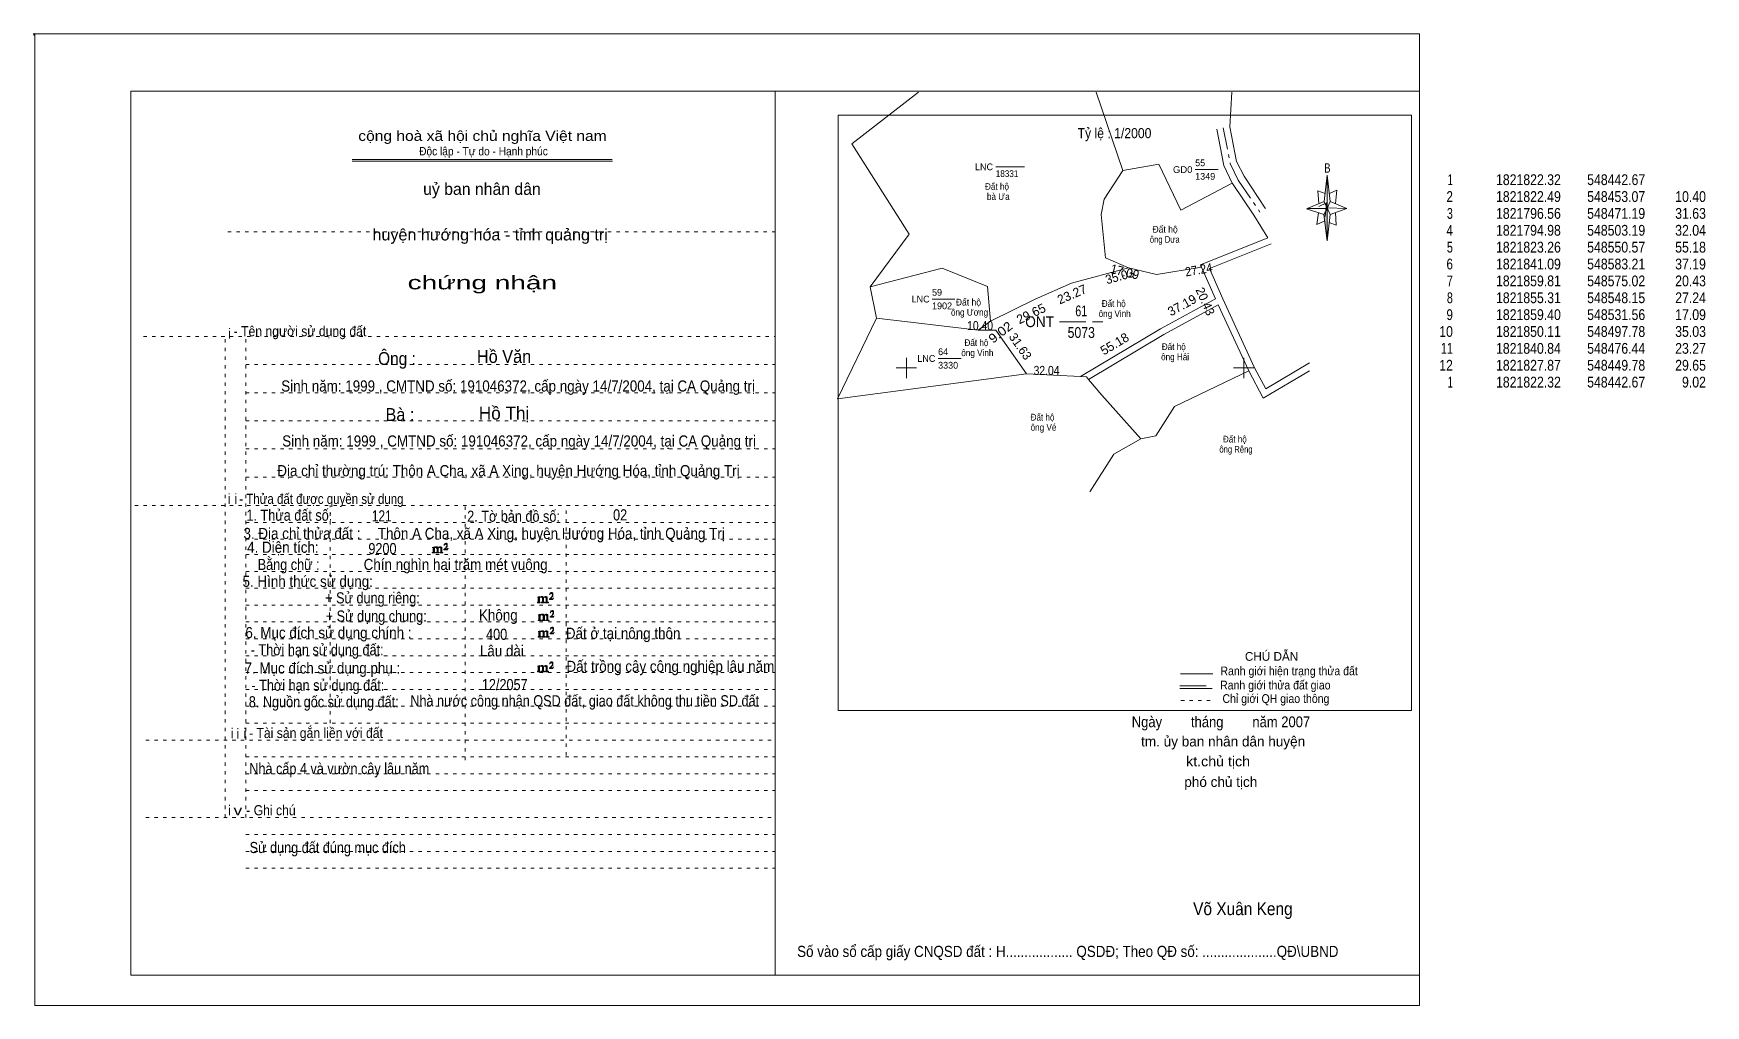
# Model space of a CAD drawing. Header units: centimetres. Extents: x -1.6 to 48, y -3.3 to 25.5.
import ezdxf
from ezdxf.enums import TextEntityAlignment as Align

# ---------------------------------------------------------------- set-up
doc = ezdxf.new("R2010")
doc.units = ezdxf.units.CM
doc.header["$LTSCALE"] = 0.13
for name, pattern in [('DOT_DASHED', [7.7, 5, -1.2, 0.3, -1.2]), ('DOTTED', [1.5, 0.3, -1.2]), ('LONG_DASHED', [7.5, 6, -1.5])]:
    doc.linetypes.add(name, pattern=pattern)
for name, color, linetype, lineweight in [('1', 7, 'DOTTED', 13), ('22', 7, 'Continuous', 13), ('33', 7, 'LONG_DASHED', 13), ('4', 7, 'Continuous', 13), ('5', 7, 'Continuous', 13), ('50', 7, 'Continuous', 13), ('52', 7, 'Continuous', 13), ('53', 7, 'Continuous', 13)]:
    doc.layers.add(name, color=color, linetype=linetype, lineweight=lineweight)
for name, color, linetype in [('10', 7, 'Continuous'), ('23', 7, 'Continuous'), ('30', 7, 'Continuous')]:
    doc.layers.add(name, color=color, linetype=linetype)

msp = doc.modelspace()

# ---------------------------------------------------------------- hatches: boundary and pattern name
at = {"layer": '5'}
msp.add_hatch(color=256, dxfattribs=at).paths.add_polyline_path([(36.77, 20.31), (36.77, 19.35), (36.67, 20.13)])
at = {"layer": '50'}
for points in [[(10.27, 10.13), (10.27, 10.12), (10.27, 10.11), (10.25, 10.11), (10.24, 10.11), (10.24, 10.1), (10.33, 10.1), (10.33, 10.11), (10.32, 10.11), (10.31, 10.11), (10.31, 10.12), (10.31, 10.13), (10.31, 10.24), (10.31, 10.25), (10.32, 10.26), (10.34, 10.26), (10.35, 10.26), (10.36, 10.26), (10.37, 10.25), (10.39, 10.22), (10.39, 10.13), (10.37, 10.12), (10.37, 10.11), (10.36, 10.11), (10.35, 10.11), (10.35, 10.1), (10.44, 10.1), (10.44, 10.11), (10.43, 10.11), (10.42, 10.11), (10.42, 10.12), (10.42, 10.13), (10.42, 10.24), (10.44, 10.26), (10.45, 10.26), (10.46, 10.26), (10.49, 10.26), (10.49, 10.25), (10.5, 10.24), (10.5, 10.22), (10.5, 10.13), (10.5, 10.12), (10.49, 10.11), (10.49, 10.11), (10.47, 10.11), (10.47, 10.1), (10.56, 10.1), (10.56, 10.11), (10.55, 10.11), (10.54, 10.11), (10.53, 10.12), (10.53, 10.13), (10.53, 10.2), (10.53, 10.25), (10.53, 10.26), (10.52, 10.27), (10.5, 10.28), (10.47, 10.28), (10.46, 10.28), (10.44, 10.27), (10.41, 10.25), (10.41, 10.26), (10.4, 10.28), (10.39, 10.28), (10.37, 10.28), (10.35, 10.28), (10.34, 10.28), (10.32, 10.26), (10.31, 10.26), (10.31, 10.25), (10.31, 10.25), (10.31, 10.26), (10.31, 10.28), (10.24, 10.26), (10.24, 10.26), (10.25, 10.26), (10.27, 10.25), (10.27, 10.24), (10.27, 10.23)], [(10.69, 10.19), (10.72, 10.24), (10.72, 10.24), (10.71, 10.22), (10.69, 10.22), (10.68, 10.22), (10.63, 10.22), (10.66, 10.26), (10.67, 10.27), (10.69, 10.28), (10.69, 10.3), (10.69, 10.32), (10.69, 10.34), (10.69, 10.35), (10.69, 10.37), (10.68, 10.38), (10.67, 10.38), (10.66, 10.39), (10.65, 10.39), (10.63, 10.38), (10.63, 10.38), (10.62, 10.37), (10.61, 10.35), (10.59, 10.33), (10.61, 10.33), (10.61, 10.35), (10.62, 10.35), (10.63, 10.36), (10.65, 10.36), (10.66, 10.36), (10.67, 10.35), (10.68, 10.35), (10.68, 10.32), (10.68, 10.3), (10.66, 10.28), (10.66, 10.26), (10.65, 10.25), (10.59, 10.2), (10.59, 10.19)], [(13.39, 8.66), (13.39, 8.65), (13.39, 8.64), (13.38, 8.64), (13.37, 8.64), (13.37, 8.62), (13.45, 8.62), (13.45, 8.64), (13.44, 8.64), (13.43, 8.64), (13.43, 8.65), (13.43, 8.66), (13.43, 8.77), (13.43, 8.78), (13.44, 8.79), (13.47, 8.79), (13.48, 8.79), (13.49, 8.79), (13.5, 8.78), (13.51, 8.74), (13.51, 8.66), (13.5, 8.65), (13.5, 8.64), (13.49, 8.64), (13.48, 8.64), (13.48, 8.62), (13.57, 8.62), (13.57, 8.64), (13.55, 8.64), (13.54, 8.64), (13.54, 8.65), (13.54, 8.66), (13.54, 8.77), (13.57, 8.79), (13.58, 8.79), (13.59, 8.79), (13.61, 8.79), (13.61, 8.78), (13.62, 8.77), (13.62, 8.74), (13.62, 8.66), (13.62, 8.65), (13.61, 8.64), (13.61, 8.64), (13.6, 8.64), (13.6, 8.62), (13.69, 8.62), (13.69, 8.64), (13.67, 8.64), (13.66, 8.64), (13.65, 8.65), (13.65, 8.66), (13.65, 8.73), (13.65, 8.78), (13.65, 8.79), (13.64, 8.8), (13.62, 8.81), (13.6, 8.81), (13.59, 8.81), (13.57, 8.8), (13.53, 8.78), (13.53, 8.79), (13.52, 8.81), (13.51, 8.81), (13.5, 8.81), (13.48, 8.81), (13.47, 8.81), (13.44, 8.79), (13.43, 8.79), (13.43, 8.78), (13.43, 8.78), (13.43, 8.79), (13.43, 8.81), (13.37, 8.79), (13.37, 8.79), (13.38, 8.79), (13.39, 8.78), (13.39, 8.77), (13.39, 8.76)], [(13.82, 8.72), (13.84, 8.77), (13.84, 8.77), (13.83, 8.74), (13.82, 8.74), (13.81, 8.74), (13.75, 8.74), (13.79, 8.79), (13.8, 8.8), (13.82, 8.81), (13.82, 8.83), (13.82, 8.84), (13.82, 8.87), (13.82, 8.88), (13.82, 8.9), (13.81, 8.91), (13.8, 8.91), (13.79, 8.92), (13.77, 8.92), (13.75, 8.91), (13.75, 8.91), (13.74, 8.9), (13.73, 8.88), (13.72, 8.86), (13.73, 8.86), (13.73, 8.88), (13.74, 8.88), (13.75, 8.89), (13.77, 8.89), (13.79, 8.89), (13.8, 8.88), (13.81, 8.88), (13.81, 8.84), (13.81, 8.83), (13.79, 8.81), (13.79, 8.79), (13.77, 8.78), (13.72, 8.73), (13.72, 8.72)], [(13.41, 8.12), (13.41, 8.11), (13.41, 8.1), (13.4, 8.1), (13.39, 8.1), (13.39, 8.09), (13.48, 8.09), (13.48, 8.1), (13.47, 8.1), (13.45, 8.1), (13.45, 8.11), (13.45, 8.12), (13.45, 8.23), (13.45, 8.24), (13.47, 8.26), (13.49, 8.26), (13.5, 8.26), (13.51, 8.26), (13.52, 8.24), (13.53, 8.21), (13.53, 8.12), (13.52, 8.11), (13.52, 8.1), (13.51, 8.1), (13.5, 8.1), (13.5, 8.09), (13.59, 8.09), (13.59, 8.1), (13.58, 8.1), (13.57, 8.1), (13.57, 8.11), (13.57, 8.12), (13.57, 8.23), (13.59, 8.26), (13.6, 8.26), (13.61, 8.26), (13.63, 8.26), (13.63, 8.24), (13.64, 8.23), (13.64, 8.21), (13.64, 8.12), (13.64, 8.11), (13.63, 8.1), (13.63, 8.1), (13.62, 8.1), (13.62, 8.09), (13.71, 8.09), (13.71, 8.1), (13.7, 8.1), (13.69, 8.1), (13.67, 8.11), (13.67, 8.12), (13.67, 8.2), (13.67, 8.24), (13.67, 8.26), (13.66, 8.27), (13.64, 8.28), (13.62, 8.28), (13.61, 8.28), (13.59, 8.27), (13.55, 8.24), (13.55, 8.26), (13.54, 8.28), (13.53, 8.28), (13.52, 8.28), (13.5, 8.28), (13.49, 8.28), (13.47, 8.26), (13.45, 8.26), (13.45, 8.24), (13.45, 8.24), (13.45, 8.26), (13.45, 8.28), (13.39, 8.26), (13.39, 8.26), (13.4, 8.26), (13.41, 8.24), (13.41, 8.23), (13.41, 8.22)], [(13.84, 8.19), (13.86, 8.23), (13.86, 8.23), (13.85, 8.21), (13.84, 8.21), (13.83, 8.21), (13.77, 8.21), (13.81, 8.26), (13.82, 8.27), (13.84, 8.28), (13.84, 8.3), (13.84, 8.31), (13.84, 8.33), (13.84, 8.34), (13.84, 8.37), (13.83, 8.38), (13.82, 8.38), (13.81, 8.39), (13.8, 8.39), (13.77, 8.38), (13.77, 8.38), (13.76, 8.37), (13.75, 8.34), (13.74, 8.32), (13.75, 8.32), (13.75, 8.34), (13.76, 8.34), (13.77, 8.36), (13.8, 8.36), (13.81, 8.36), (13.82, 8.34), (13.83, 8.34), (13.83, 8.31), (13.83, 8.3), (13.81, 8.28), (13.81, 8.26), (13.8, 8.24), (13.74, 8.2), (13.74, 8.19)], [(13.41, 7.64), (13.41, 7.63), (13.41, 7.62), (13.4, 7.62), (13.39, 7.62), (13.39, 7.6), (13.47, 7.6), (13.47, 7.62), (13.46, 7.62), (13.45, 7.62), (13.45, 7.63), (13.45, 7.64), (13.45, 7.75), (13.45, 7.76), (13.46, 7.77), (13.49, 7.77), (13.5, 7.77), (13.51, 7.77), (13.52, 7.76), (13.53, 7.72), (13.53, 7.64), (13.52, 7.63), (13.52, 7.62), (13.51, 7.62), (13.5, 7.62), (13.5, 7.6), (13.59, 7.6), (13.59, 7.62), (13.57, 7.62), (13.56, 7.62), (13.56, 7.63), (13.56, 7.64), (13.56, 7.75), (13.59, 7.77), (13.6, 7.77), (13.61, 7.77), (13.63, 7.77), (13.63, 7.76), (13.64, 7.75), (13.64, 7.72), (13.64, 7.64), (13.64, 7.63), (13.63, 7.62), (13.63, 7.62), (13.62, 7.62), (13.62, 7.6), (13.71, 7.6), (13.71, 7.62), (13.69, 7.62), (13.68, 7.62), (13.67, 7.63), (13.67, 7.64), (13.67, 7.71), (13.67, 7.76), (13.67, 7.77), (13.66, 7.78), (13.64, 7.79), (13.62, 7.79), (13.61, 7.79), (13.59, 7.78), (13.55, 7.76), (13.55, 7.77), (13.54, 7.79), (13.53, 7.79), (13.52, 7.79), (13.5, 7.79), (13.49, 7.79), (13.46, 7.77), (13.45, 7.77), (13.45, 7.76), (13.45, 7.76), (13.45, 7.77), (13.45, 7.79), (13.39, 7.77), (13.39, 7.77), (13.4, 7.77), (13.41, 7.76), (13.41, 7.75), (13.41, 7.74)], [(13.84, 7.7), (13.86, 7.75), (13.86, 7.75), (13.85, 7.72), (13.84, 7.72), (13.83, 7.72), (13.77, 7.72), (13.81, 7.77), (13.82, 7.78), (13.84, 7.79), (13.84, 7.81), (13.84, 7.82), (13.84, 7.85), (13.84, 7.86), (13.84, 7.88), (13.83, 7.89), (13.82, 7.89), (13.81, 7.9), (13.79, 7.9), (13.77, 7.89), (13.77, 7.89), (13.76, 7.88), (13.75, 7.86), (13.74, 7.84), (13.75, 7.84), (13.75, 7.86), (13.76, 7.86), (13.77, 7.87), (13.79, 7.87), (13.81, 7.87), (13.82, 7.86), (13.83, 7.86), (13.83, 7.82), (13.83, 7.81), (13.81, 7.79), (13.81, 7.77), (13.79, 7.76), (13.74, 7.71), (13.74, 7.7)], [(13.39, 6.61), (13.39, 6.6), (13.39, 6.59), (13.38, 6.59), (13.37, 6.59), (13.37, 6.57), (13.45, 6.57), (13.45, 6.59), (13.44, 6.59), (13.43, 6.59), (13.43, 6.6), (13.43, 6.61), (13.43, 6.72), (13.43, 6.73), (13.44, 6.74), (13.47, 6.74), (13.48, 6.74), (13.49, 6.74), (13.5, 6.73), (13.51, 6.69), (13.51, 6.61), (13.5, 6.6), (13.5, 6.59), (13.49, 6.59), (13.48, 6.59), (13.48, 6.57), (13.57, 6.57), (13.57, 6.59), (13.55, 6.59), (13.54, 6.59), (13.54, 6.6), (13.54, 6.61), (13.54, 6.72), (13.57, 6.74), (13.58, 6.74), (13.59, 6.74), (13.61, 6.74), (13.61, 6.73), (13.62, 6.72), (13.62, 6.69), (13.62, 6.61), (13.62, 6.6), (13.61, 6.59), (13.61, 6.59), (13.6, 6.59), (13.6, 6.57), (13.69, 6.57), (13.69, 6.59), (13.67, 6.59), (13.66, 6.59), (13.65, 6.6), (13.65, 6.61), (13.65, 6.68), (13.65, 6.73), (13.65, 6.74), (13.64, 6.75), (13.62, 6.76), (13.6, 6.76), (13.59, 6.76), (13.57, 6.75), (13.53, 6.73), (13.53, 6.74), (13.52, 6.76), (13.51, 6.76), (13.5, 6.76), (13.48, 6.76), (13.47, 6.76), (13.44, 6.74), (13.43, 6.74), (13.43, 6.73), (13.43, 6.73), (13.43, 6.74), (13.43, 6.76), (13.37, 6.74), (13.37, 6.74), (13.38, 6.74), (13.39, 6.73), (13.39, 6.72), (13.39, 6.71)], [(13.82, 6.67), (13.84, 6.72), (13.84, 6.72), (13.83, 6.69), (13.82, 6.69), (13.81, 6.69), (13.75, 6.69), (13.79, 6.74), (13.8, 6.75), (13.82, 6.76), (13.82, 6.78), (13.82, 6.79), (13.82, 6.82), (13.82, 6.83), (13.82, 6.85), (13.81, 6.86), (13.8, 6.86), (13.79, 6.87), (13.77, 6.87), (13.75, 6.86), (13.75, 6.86), (13.74, 6.85), (13.73, 6.83), (13.72, 6.81), (13.73, 6.81), (13.73, 6.83), (13.74, 6.83), (13.75, 6.84), (13.77, 6.84), (13.79, 6.84), (13.8, 6.83), (13.81, 6.83), (13.81, 6.79), (13.81, 6.78), (13.79, 6.76), (13.79, 6.74), (13.77, 6.73), (13.72, 6.68), (13.72, 6.67)]]:
    msp.add_hatch(color=256, dxfattribs=at).paths.add_polyline_path(points)

# ---------------------------------------------------------------- linework, layer by layer
at = {"layer": '1', "linetype": 'Continuous'}
for p, q in [((1.31, -2.42), (1.31, 23.78)), ((1.31, 23.78), (39.51, 23.78)), ((20.41, -2.42), (20.41, 23.78)), ((39.51, -2.42), (39.51, 23.78)), ((7.87, 21.76), (15.58, 21.76)), ((7.87, 21.71), (15.59, 21.71)), ((36.67, 20.13), (36.16, 20.3)), ((1.31, -2.42), (39.51, -2.42))]:
    msp.add_line(p, q, dxfattribs=at)
at = {"layer": '1'}
for p, q in [((4.19, 19.61), (20.41, 19.61)), ((1.69, 16.51), (20.41, 16.51)), ((4.11, 2.25), (4.11, 16.51)), ((4.72, 2.25), (4.72, 16.51)), ((4.72, 15.68), (20.41, 15.68)), ((4.72, 14.84), (20.41, 14.84)), ((4.72, 14.01), (20.41, 14.01)), ((4.72, 13.18), (20.41, 13.18)), ((4.72, 12.34), (20.41, 12.34)), ((1.43, 11.5), (20.41, 11.5)), ((7.22, 5.05), (7.22, 11.5)), ((11.22, 3.95), (11.22, 11.5)), ((14.22, 4.09), (14.22, 11.5)), ((4.72, 11), (20.41, 11)), ((4.72, 10.5), (20.41, 10.5)), ((4.72, 10.05), (20.41, 10.05)), ((4.72, 9.55), (20.41, 9.55)), ((4.72, 9.05), (20.41, 9.05)), ((4.72, 8.55), (20.41, 8.55)), ((4.72, 8.05), (20.41, 8.05)), ((4.72, 7.55), (20.41, 7.55)), ((4.72, 7.05), (20.41, 7.05)), ((4.72, 6.55), (20.41, 6.55)), ((4.72, 6.05), (20.41, 6.05)), ((4.72, 5.55), (20.41, 5.55)), ((4.72, 5.05), (20.41, 5.05)), ((1.76, 4.55), (20.41, 4.55)), ((4.72, 4.05), (20.41, 4.05)), ((4.72, 3.55), (20.41, 3.55)), ((4.72, 3.05), (20.41, 3.05)), ((1.76, 2.25), (20.41, 2.25)), ((4.72, 1.75), (20.41, 1.75)), ((4.72, 1.25), (20.41, 1.25)), ((4.72, 0.75), (20.41, 0.75))]:
    msp.add_line(p, q, dxfattribs=at)
at = {"layer": '1', "linetype": 'Continuous'}
msp.add_lwpolyline([(-1.53, -3.32), (39.51, -3.32), (39.51, 25.48), (-1.53, 25.48)], close=True, dxfattribs=at)
msp.add_lwpolyline([(36.68, 19.93), (36.47, 19.83), (36.52, 20.18)], dxfattribs=at)
at = {"layer": '22'}
for p, q in [((29.93, 23.75), (30.72, 21.43)), ((31.78, 21.62), (30.72, 21.43)), ((23.23, 17.98), (23.41, 17.06)), ((23.41, 17.06), (22.26, 14.66)), ((23.41, 17.06), (26.43, 16.7)), ((26.79, 16.97), (26.43, 16.7))]:
    msp.add_line(p, q, dxfattribs=at)
for points in [[(23.23, 17.98), (24.38, 19.55), (22.68, 22.22), (24.66, 23.75)], [(34.95, 20.31), (34.94, 20.32), (34.31, 21.26), (34.09, 21.7), (33.89, 22.73), (33.95, 23.75)], [(33.5, 22.66), (33.71, 21.58), (33.96, 21.06)], [(30.72, 21.43), (30.16, 20.58), (30.07, 20.13), (30.2, 18.84), (30.88, 18.55)], [(33.96, 21.06), (32.44, 20.26), (31.78, 21.62)], [(35.01, 19.44), (34.6, 20.11), (33.97, 21.05), (33.96, 21.06)], [(33.05, 18.57), (33.02, 18.64), (35.01, 19.44)], [(35.11, 19.26), (33.29, 18.53), (33.68, 17.63), (33.68, 17.63), (34.62, 15.58), (34.96, 14.96), (36.25, 15.73)], [(23.23, 17.98), (25.36, 18.54), (26.7, 17.99), (26.79, 16.97)], [(30.88, 18.55), (29.19, 18.09), (28.12, 17.62), (26.79, 16.97)], [(33.05, 18.57), (33.46, 17.63), (31.83, 16.74), (29.46, 15.33)], [(33.05, 18.57), (31.71, 18.35), (30.88, 18.55)], [(34.45, 15.49), (33.54, 17.45), (31.93, 16.57), (29.7, 15.24)], [(27.86, 15.41), (26.95, 16.7), (26.43, 16.7)], [(29.46, 15.33), (27.86, 15.41), (22.26, 14.66)], [(31.25, 13.48), (31.69, 13.57), (32.25, 14.44), (34.45, 15.49)], [(34.45, 15.49), (34.88, 14.68), (36.25, 15.49)], [(29.46, 15.33), (29.64, 15.32), (29.7, 15.24)], [(31.25, 13.48), (30.09, 14.77), (29.7, 15.24)], [(29.74, 11.91), (30.45, 13.02), (31.25, 13.48)]]:
    msp.add_lwpolyline(points, dxfattribs=at)
at = {"layer": '22', "linetype": 'DOT_DASHED'}
msp.add_lwpolyline([(33.69, 22.7), (33.9, 21.64), (34.14, 21.15), (34.78, 20.2)], dxfattribs=at)
at = {"layer": '33'}
msp.add_line((28.84, 16.95), (30.12, 16.95), dxfattribs=at)
at = {"layer": '4'}
for p, q in [((32.43, 6.51), (33.38, 6.51)), ((32.41, 6.08), (33.36, 6.08))]:
    msp.add_line(p, q, dxfattribs=at)
at = {"layer": '4', "linetype": 'LONG_DASHED'}
msp.add_line((32.41, 6.16), (33.36, 6.16), dxfattribs=at)
at = {"layer": '4', "linetype": 'DOTTED'}
msp.add_line((32.44, 5.72), (33.43, 5.72), dxfattribs=at)
at = {"layer": '4'}
msp.add_lwpolyline([(22.28, 23.07), (39.27, 23.07), (39.27, 5.43), (22.28, 5.43)], close=True, dxfattribs=at)
msp.add_circle((-1.55, 25.47), 0.025, dxfattribs=at)
at = {"layer": '5'}
for p, q in [((36.68, 20.51), (36.77, 21.29)), ((36.86, 20.51), (37.36, 20.31)), ((36.86, 20.13), (36.77, 19.35)), ((37.04, 19.81), (36.83, 19.89)), ((37.02, 20.19), (37.04, 19.81))]:
    msp.add_line(p, q, dxfattribs=at)
for points in [[(36.71, 20.75), (36.5, 20.83), (36.53, 20.45)], [(36.84, 20.75), (37.06, 20.85), (37.02, 20.45)], [(36.77, 20.31), (36.68, 20.51), (36.18, 20.31)], [(36.53, 20.37), (36.75, 20.47), (36.71, 20.07)], [(36.77, 20.31), (36.86, 20.13), (37.36, 20.31)]]:
    msp.add_lwpolyline(points, dxfattribs=at)
for points in [[(36.77, 21.29), (36.86, 20.51), (36.77, 20.31)], [(36.77, 20.31), (36.18, 20.31), (36.68, 20.51), (36.86, 20.13), (37.36, 20.31), (36.77, 20.33)], [(36.77, 20.31), (36.77, 19.35), (36.67, 20.13)]]:
    msp.add_lwpolyline(points, close=True, dxfattribs=at)
at = {"layer": '50'}
for points in [[(10.27, 10.13), (10.27, 10.12), (10.27, 10.11), (10.25, 10.11), (10.24, 10.11), (10.24, 10.1), (10.33, 10.1), (10.33, 10.11), (10.32, 10.11), (10.31, 10.11), (10.31, 10.12), (10.31, 10.13), (10.31, 10.24), (10.31, 10.25), (10.32, 10.26), (10.34, 10.26), (10.35, 10.26), (10.36, 10.26), (10.37, 10.25), (10.39, 10.22), (10.39, 10.13), (10.37, 10.12), (10.37, 10.11), (10.36, 10.11), (10.35, 10.11), (10.35, 10.1), (10.44, 10.1), (10.44, 10.11), (10.43, 10.11), (10.42, 10.11), (10.42, 10.12), (10.42, 10.13), (10.42, 10.24), (10.44, 10.26), (10.45, 10.26), (10.46, 10.26), (10.49, 10.26), (10.49, 10.25), (10.5, 10.24), (10.5, 10.22), (10.5, 10.13), (10.5, 10.12), (10.49, 10.11), (10.49, 10.11), (10.47, 10.11), (10.47, 10.1), (10.56, 10.1), (10.56, 10.11), (10.55, 10.11), (10.54, 10.11), (10.53, 10.12), (10.53, 10.13), (10.53, 10.2), (10.53, 10.25), (10.53, 10.26), (10.52, 10.27), (10.5, 10.28), (10.47, 10.28), (10.46, 10.28), (10.44, 10.27), (10.41, 10.25), (10.41, 10.26), (10.4, 10.28), (10.39, 10.28), (10.37, 10.28), (10.35, 10.28), (10.34, 10.28), (10.32, 10.26), (10.31, 10.26), (10.31, 10.25), (10.31, 10.25), (10.31, 10.26), (10.31, 10.28), (10.24, 10.26), (10.24, 10.26), (10.25, 10.26), (10.27, 10.25), (10.27, 10.24), (10.27, 10.23)], [(10.69, 10.19), (10.72, 10.24), (10.72, 10.24), (10.71, 10.22), (10.69, 10.22), (10.68, 10.22), (10.63, 10.22), (10.66, 10.26), (10.67, 10.27), (10.69, 10.28), (10.69, 10.3), (10.69, 10.32), (10.69, 10.34), (10.69, 10.35), (10.69, 10.37), (10.68, 10.38), (10.67, 10.38), (10.66, 10.39), (10.65, 10.39), (10.63, 10.38), (10.63, 10.38), (10.62, 10.37), (10.61, 10.35), (10.59, 10.33), (10.61, 10.33), (10.61, 10.35), (10.62, 10.35), (10.63, 10.36), (10.65, 10.36), (10.66, 10.36), (10.67, 10.35), (10.68, 10.35), (10.68, 10.32), (10.68, 10.3), (10.66, 10.28), (10.66, 10.26), (10.65, 10.25), (10.59, 10.2), (10.59, 10.19)], [(13.39, 8.66), (13.39, 8.65), (13.39, 8.64), (13.38, 8.64), (13.37, 8.64), (13.37, 8.62), (13.45, 8.62), (13.45, 8.64), (13.44, 8.64), (13.43, 8.64), (13.43, 8.65), (13.43, 8.66), (13.43, 8.77), (13.43, 8.78), (13.44, 8.79), (13.47, 8.79), (13.48, 8.79), (13.49, 8.79), (13.5, 8.78), (13.51, 8.74), (13.51, 8.66), (13.5, 8.65), (13.5, 8.64), (13.49, 8.64), (13.48, 8.64), (13.48, 8.62), (13.57, 8.62), (13.57, 8.64), (13.55, 8.64), (13.54, 8.64), (13.54, 8.65), (13.54, 8.66), (13.54, 8.77), (13.57, 8.79), (13.58, 8.79), (13.59, 8.79), (13.61, 8.79), (13.61, 8.78), (13.62, 8.77), (13.62, 8.74), (13.62, 8.66), (13.62, 8.65), (13.61, 8.64), (13.61, 8.64), (13.6, 8.64), (13.6, 8.62), (13.69, 8.62), (13.69, 8.64), (13.67, 8.64), (13.66, 8.64), (13.65, 8.65), (13.65, 8.66), (13.65, 8.73), (13.65, 8.78), (13.65, 8.79), (13.64, 8.8), (13.62, 8.81), (13.6, 8.81), (13.59, 8.81), (13.57, 8.8), (13.53, 8.78), (13.53, 8.79), (13.52, 8.81), (13.51, 8.81), (13.5, 8.81), (13.48, 8.81), (13.47, 8.81), (13.44, 8.79), (13.43, 8.79), (13.43, 8.78), (13.43, 8.78), (13.43, 8.79), (13.43, 8.81), (13.37, 8.79), (13.37, 8.79), (13.38, 8.79), (13.39, 8.78), (13.39, 8.77), (13.39, 8.76)], [(13.82, 8.72), (13.84, 8.77), (13.84, 8.77), (13.83, 8.74), (13.82, 8.74), (13.81, 8.74), (13.75, 8.74), (13.79, 8.79), (13.8, 8.8), (13.82, 8.81), (13.82, 8.83), (13.82, 8.84), (13.82, 8.87), (13.82, 8.88), (13.82, 8.9), (13.81, 8.91), (13.8, 8.91), (13.79, 8.92), (13.77, 8.92), (13.75, 8.91), (13.75, 8.91), (13.74, 8.9), (13.73, 8.88), (13.72, 8.86), (13.73, 8.86), (13.73, 8.88), (13.74, 8.88), (13.75, 8.89), (13.77, 8.89), (13.79, 8.89), (13.8, 8.88), (13.81, 8.88), (13.81, 8.84), (13.81, 8.83), (13.79, 8.81), (13.79, 8.79), (13.77, 8.78), (13.72, 8.73), (13.72, 8.72)], [(13.41, 8.12), (13.41, 8.11), (13.41, 8.1), (13.4, 8.1), (13.39, 8.1), (13.39, 8.09), (13.48, 8.09), (13.48, 8.1), (13.47, 8.1), (13.45, 8.1), (13.45, 8.11), (13.45, 8.12), (13.45, 8.23), (13.45, 8.24), (13.47, 8.26), (13.49, 8.26), (13.5, 8.26), (13.51, 8.26), (13.52, 8.24), (13.53, 8.21), (13.53, 8.12), (13.52, 8.11), (13.52, 8.1), (13.51, 8.1), (13.5, 8.1), (13.5, 8.09), (13.59, 8.09), (13.59, 8.1), (13.58, 8.1), (13.57, 8.1), (13.57, 8.11), (13.57, 8.12), (13.57, 8.23), (13.59, 8.26), (13.6, 8.26), (13.61, 8.26), (13.63, 8.26), (13.63, 8.24), (13.64, 8.23), (13.64, 8.21), (13.64, 8.12), (13.64, 8.11), (13.63, 8.1), (13.63, 8.1), (13.62, 8.1), (13.62, 8.09), (13.71, 8.09), (13.71, 8.1), (13.7, 8.1), (13.69, 8.1), (13.67, 8.11), (13.67, 8.12), (13.67, 8.2), (13.67, 8.24), (13.67, 8.26), (13.66, 8.27), (13.64, 8.28), (13.62, 8.28), (13.61, 8.28), (13.59, 8.27), (13.55, 8.24), (13.55, 8.26), (13.54, 8.28), (13.53, 8.28), (13.52, 8.28), (13.5, 8.28), (13.49, 8.28), (13.47, 8.26), (13.45, 8.26), (13.45, 8.24), (13.45, 8.24), (13.45, 8.26), (13.45, 8.28), (13.39, 8.26), (13.39, 8.26), (13.4, 8.26), (13.41, 8.24), (13.41, 8.23), (13.41, 8.22)], [(13.84, 8.19), (13.86, 8.23), (13.86, 8.23), (13.85, 8.21), (13.84, 8.21), (13.83, 8.21), (13.77, 8.21), (13.81, 8.26), (13.82, 8.27), (13.84, 8.28), (13.84, 8.3), (13.84, 8.31), (13.84, 8.33), (13.84, 8.34), (13.84, 8.37), (13.83, 8.38), (13.82, 8.38), (13.81, 8.39), (13.8, 8.39), (13.77, 8.38), (13.77, 8.38), (13.76, 8.37), (13.75, 8.34), (13.74, 8.32), (13.75, 8.32), (13.75, 8.34), (13.76, 8.34), (13.77, 8.36), (13.8, 8.36), (13.81, 8.36), (13.82, 8.34), (13.83, 8.34), (13.83, 8.31), (13.83, 8.3), (13.81, 8.28), (13.81, 8.26), (13.8, 8.24), (13.74, 8.2), (13.74, 8.19)], [(13.41, 7.64), (13.41, 7.63), (13.41, 7.62), (13.4, 7.62), (13.39, 7.62), (13.39, 7.6), (13.47, 7.6), (13.47, 7.62), (13.46, 7.62), (13.45, 7.62), (13.45, 7.63), (13.45, 7.64), (13.45, 7.75), (13.45, 7.76), (13.46, 7.77), (13.49, 7.77), (13.5, 7.77), (13.51, 7.77), (13.52, 7.76), (13.53, 7.72), (13.53, 7.64), (13.52, 7.63), (13.52, 7.62), (13.51, 7.62), (13.5, 7.62), (13.5, 7.6), (13.59, 7.6), (13.59, 7.62), (13.57, 7.62), (13.56, 7.62), (13.56, 7.63), (13.56, 7.64), (13.56, 7.75), (13.59, 7.77), (13.6, 7.77), (13.61, 7.77), (13.63, 7.77), (13.63, 7.76), (13.64, 7.75), (13.64, 7.72), (13.64, 7.64), (13.64, 7.63), (13.63, 7.62), (13.63, 7.62), (13.62, 7.62), (13.62, 7.6), (13.71, 7.6), (13.71, 7.62), (13.69, 7.62), (13.68, 7.62), (13.67, 7.63), (13.67, 7.64), (13.67, 7.71), (13.67, 7.76), (13.67, 7.77), (13.66, 7.78), (13.64, 7.79), (13.62, 7.79), (13.61, 7.79), (13.59, 7.78), (13.55, 7.76), (13.55, 7.77), (13.54, 7.79), (13.53, 7.79), (13.52, 7.79), (13.5, 7.79), (13.49, 7.79), (13.46, 7.77), (13.45, 7.77), (13.45, 7.76), (13.45, 7.76), (13.45, 7.77), (13.45, 7.79), (13.39, 7.77), (13.39, 7.77), (13.4, 7.77), (13.41, 7.76), (13.41, 7.75), (13.41, 7.74)], [(13.84, 7.7), (13.86, 7.75), (13.86, 7.75), (13.85, 7.72), (13.84, 7.72), (13.83, 7.72), (13.77, 7.72), (13.81, 7.77), (13.82, 7.78), (13.84, 7.79), (13.84, 7.81), (13.84, 7.82), (13.84, 7.85), (13.84, 7.86), (13.84, 7.88), (13.83, 7.89), (13.82, 7.89), (13.81, 7.9), (13.79, 7.9), (13.77, 7.89), (13.77, 7.89), (13.76, 7.88), (13.75, 7.86), (13.74, 7.84), (13.75, 7.84), (13.75, 7.86), (13.76, 7.86), (13.77, 7.87), (13.79, 7.87), (13.81, 7.87), (13.82, 7.86), (13.83, 7.86), (13.83, 7.82), (13.83, 7.81), (13.81, 7.79), (13.81, 7.77), (13.79, 7.76), (13.74, 7.71), (13.74, 7.7)], [(13.39, 6.61), (13.39, 6.6), (13.39, 6.59), (13.38, 6.59), (13.37, 6.59), (13.37, 6.57), (13.45, 6.57), (13.45, 6.59), (13.44, 6.59), (13.43, 6.59), (13.43, 6.6), (13.43, 6.61), (13.43, 6.72), (13.43, 6.73), (13.44, 6.74), (13.47, 6.74), (13.48, 6.74), (13.49, 6.74), (13.5, 6.73), (13.51, 6.69), (13.51, 6.61), (13.5, 6.6), (13.5, 6.59), (13.49, 6.59), (13.48, 6.59), (13.48, 6.57), (13.57, 6.57), (13.57, 6.59), (13.55, 6.59), (13.54, 6.59), (13.54, 6.6), (13.54, 6.61), (13.54, 6.72), (13.57, 6.74), (13.58, 6.74), (13.59, 6.74), (13.61, 6.74), (13.61, 6.73), (13.62, 6.72), (13.62, 6.69), (13.62, 6.61), (13.62, 6.6), (13.61, 6.59), (13.61, 6.59), (13.6, 6.59), (13.6, 6.57), (13.69, 6.57), (13.69, 6.59), (13.67, 6.59), (13.66, 6.59), (13.65, 6.6), (13.65, 6.61), (13.65, 6.68), (13.65, 6.73), (13.65, 6.74), (13.64, 6.75), (13.62, 6.76), (13.6, 6.76), (13.59, 6.76), (13.57, 6.75), (13.53, 6.73), (13.53, 6.74), (13.52, 6.76), (13.51, 6.76), (13.5, 6.76), (13.48, 6.76), (13.47, 6.76), (13.44, 6.74), (13.43, 6.74), (13.43, 6.73), (13.43, 6.73), (13.43, 6.74), (13.43, 6.76), (13.37, 6.74), (13.37, 6.74), (13.38, 6.74), (13.39, 6.73), (13.39, 6.72), (13.39, 6.71)], [(13.82, 6.67), (13.84, 6.72), (13.84, 6.72), (13.83, 6.69), (13.82, 6.69), (13.81, 6.69), (13.75, 6.69), (13.79, 6.74), (13.8, 6.75), (13.82, 6.76), (13.82, 6.78), (13.82, 6.79), (13.82, 6.82), (13.82, 6.83), (13.82, 6.85), (13.81, 6.86), (13.8, 6.86), (13.79, 6.87), (13.77, 6.87), (13.75, 6.86), (13.75, 6.86), (13.74, 6.85), (13.73, 6.83), (13.72, 6.81), (13.73, 6.81), (13.73, 6.83), (13.74, 6.83), (13.75, 6.84), (13.77, 6.84), (13.79, 6.84), (13.8, 6.83), (13.81, 6.83), (13.81, 6.79), (13.81, 6.78), (13.79, 6.76), (13.79, 6.74), (13.77, 6.73), (13.72, 6.68), (13.72, 6.67)]]:
    msp.add_lwpolyline(points, close=True, dxfattribs=at)
at = {"layer": '52'}
for p, q in [((26.95, 21.54), (27.8, 21.54)), ((32.86, 21.46), (33.54, 21.46)), ((25.06, 17.62), (25.74, 17.62)), ((25.24, 15.86), (25.92, 15.86))]:
    msp.add_line(p, q, dxfattribs=at)
at = {"layer": '53'}
for p, q in [((24.3, 15.28), (24.3, 15.88)), ((34.3, 15.28), (34.3, 15.88)), ((24, 15.58), (24.6, 15.58)), ((34, 15.58), (34.6, 15.58))]:
    msp.add_line(p, q, dxfattribs=at)

# ---------------------------------------------------------------- texts
at = {"layer": '1'}
for s, height, width, p in [('cộng hoà xã hội chủ nghĩa Việt nam', 0.3, 1.15, (11.735, 22.31)), ('Độc lập - Tự do - Hạnh phúc', 0.25, 0.9, (11.765, 21.88)), ('chứng nhận', 0.4, 1.55, (11.73, 17.91)), ('- Tên người sử dụng đất', 0.3, 0.9, (6.325, 16.52)), ('- Thửa đất được quyền sử dụng', 0.3, 0.85, (6.96, 11.55)), ('- Tài sản gắn liền với đất ', 0.3, 0.9, (6.85, 4.61)), ('v', 0.3, 1.3, (4.485, 2.32)), ('- Ghi chú', 0.3, 0.9, (5.465, 2.32))]:
    msp.add_text(s, height=height, dxfattribs=dict(at, width=width)).set_placement(p, align=Align.CENTER)
for s, height, p in [('uỷ ban nhân dân', 0.35, (11.72, 20.71)), ('i', 0.3, (4.235, 16.45)), ('i', 0.3, (4.225, 11.55)), ('i', 0.3, (4.425, 11.55)), ('i', 0.3, (4.315, 4.6)), ('i', 0.3, (4.485, 4.59)), ('i', 0.3, (4.695, 4.6)), ('i', 0.3, (4.235, 2.32))]:
    msp.add_text(s, height=height, dxfattribs=at).set_placement(p, align=Align.CENTER)
at = {"layer": '10', "width": 0.9}
for s, height, p in [('Tỷ lệ : 1/2000', 0.3, (30.47, 22.39)), ('Võ Xuân Keng', 0.38, (34.275, -0.64))]:
    msp.add_text(s, height=height, dxfattribs=at).set_placement(p, align=Align.CENTER)
at = {"layer": '23'}
for s, width, p in [('Đất hộ ', 0.9, (27.02, 20.86)), ('bà Ưa', 0.9, (27.025, 20.56)), ('ông Dưa', 0.85, (31.96, 19.29)), ('Đất hộ', 0.95, (31.97, 19.59)), ('Đất hộ', 0.95, (26.14, 17.43)), ('Đất hộ ', 0.9, (30.48, 17.39)), (' ông Ương', 0.9, (26.14, 17.13)), ('ông Vinh', 0.9, (30.475, 17.09)), ('Đất hộ ', 0.9, (26.41, 16.23)), ('ông Vinh', 0.9, (26.405, 15.93)), ('ông Hải', 0.9, (32.265, 15.81)), ('Đất hộ ', 0.9, (32.26, 16.11)), ('Đất hộ ', 0.9, (28.37, 14.02)), ('ông Vé', 0.9, (28.365, 13.72)), ('Đất hộ ', 0.9, (34.07, 13.37)), ('ông Rêng', 0.85, (34.07, 13.07))]:
    msp.add_text(s, height=0.2, dxfattribs=dict(at, width=width)).set_placement(p, align=Align.CENTER)
at = {"layer": '30'}
for s, width, p in [('1', 0.65, (40.5, 21)), ('1821822.32', 0.85, (43.7, 21)), ('548442.67', 0.85, (46.2, 21)), ('548442.67', 0.85, (46.2, 21)), ('2', 0.8, (40.5, 20.5)), ('1821822.49', 0.85, (43.7, 20.5)), ('548453.07', 0.85, (46.2, 20.5)), ('10.40', 0.85, (48, 20.5)), ('3', 0.75, (40.5, 20)), ('1821796.56', 0.85, (43.7, 20)), ('548471.19', 0.85, (46.2, 20)), ('31.63', 0.85, (48, 20)), ('4', 0.8, (40.5, 19.5)), ('1821794.98', 0.85, (43.7, 19.5)), ('548503.19', 0.85, (46.2, 19.5)), ('32.04', 0.85, (48, 19.5)), ('5', 0.75, (40.5, 19)), ('1821823.26', 0.85, (43.7, 19)), ('548550.57', 0.85, (46.2, 19)), ('55.18', 0.85, (48, 19)), ('6', 0.8, (40.5, 18.5)), ('1821841.09', 0.85, (43.7, 18.5)), ('548583.21', 0.85, (46.2, 18.5)), ('37.19', 0.85, (48, 18.5)), ('7', 0.75, (40.5, 18)), ('1821859.81', 0.85, (43.7, 18)), ('548575.02', 0.85, (46.2, 18)), ('20.43', 0.85, (48, 18)), ('8', 0.75, (40.5, 17.5)), ('1821855.31', 0.85, (43.7, 17.5)), ('548548.15', 0.85, (46.2, 17.5)), ('27.24', 0.85, (48, 17.5)), ('9', 0.8, (40.5, 17)), ('1821859.40', 0.85, (43.7, 17)), ('548531.56', 0.85, (46.2, 17)), ('17.09', 0.85, (48, 17)), ('10', 0.85, (40.5, 16.5)), ('1821850.11', 0.85, (43.7, 16.5)), ('548497.78', 0.85, (46.2, 16.5)), ('35.03', 0.85, (48, 16.5)), ('11', 0.75, (40.5, 16)), ('1821840.84', 0.85, (43.7, 16)), ('548476.44', 0.85, (46.2, 16)), ('23.27', 0.85, (48, 16)), ('12', 0.85, (40.5, 15.5)), ('1821827.87', 0.85, (43.7, 15.5)), ('548449.78', 0.85, (46.2, 15.5)), ('29.65', 0.85, (48, 15.5)), ('1', 0.65, (40.5, 15)), ('1821822.32', 0.85, (43.7, 15)), ('548442.67', 0.85, (46.2, 15)), ('9.02', 0.85, (48, 15))]:
    msp.add_text(s, height=0.32, dxfattribs=dict(at, width=width)).set_placement(p, align=Align.RIGHT)
for s, rotation, width, p in [('35.03', 15.377, 0.95, (30.659, 18.172)), ('17.09', 346.151, 0.95, (30.743, 18.298)), ('27.24', 9.507, 0.9, (32.988, 18.358)), ('9.02', 37.975, 1.1, (27.172, 16.531))]:
    msp.add_text(s, height=0.27, rotation=rotation, dxfattribs=dict(at, width=width)).set_placement(p, align=Align.CENTER)
for s, height, rotation, p in [('23.27', 0.27, 23.48, (29.261, 17.639)), ('20.43', 0.26, 293.629, (33.04, 17.502)), ('29.65', 0.27, 25.943, (28.056, 17.067)), ('37.19', 0.27, 28.646, (32.535, 17.321)), ('31.63', 0.26, 304.946, (27.572, 16.145)), ('55.18', 0.27, 30.832, (30.541, 16.179))]:
    msp.add_text(s, height=height, rotation=rotation, dxfattribs=at).set_placement(p, align=Align.CENTER)
at = {"layer": '30', "width": 0.85}
for s, p in [('10.40', (26.485, 16.7)), ('32.04', (28.455, 15.37))]:
    msp.add_text(s, height=0.27, dxfattribs=at).set_placement(p, align=Align.CENTER)
at = {"layer": '33'}
for s, width, p in [('61', 0.75, (29.485, 17.11)), ('5073', 0.85, (29.485, 16.47))]:
    msp.add_text(s, height=0.32, dxfattribs=dict(at, width=width)).set_placement(p, align=Align.CENTER)
at = {"layer": '33', "width": 0.95}
msp.add_text('ONT', height=0.32, dxfattribs=at).set_placement((28.68, 16.79), align=Align.RIGHT)
at = {"layer": '4'}
msp.add_text('CHÚ DẪN', height=0.2591, dxfattribs=at).set_placement((35.125, 6.9), align=Align.CENTER)
at = {"layer": '4', "width": 0.9}
for s, p in [('Ranh giới hiện trạng thửa đất', (35.645, 6.47)), ('Ranh giới thửa đất giao ', (35.28, 6.05)), ('Chỉ giới QH giao thông', (35.255, 5.65))]:
    msp.add_text(s, height=0.2591, dxfattribs=at).set_placement(p, align=Align.CENTER)
at = {"layer": '5', "width": 0.75}
msp.add_text('B', height=0.276, dxfattribs=at).set_placement((36.78, 21.37), align=Align.CENTER)
at = {"layer": '50'}
for s, height, width, p in [('  huyện hướng hóa - tỉnh quảng trị', 0.34, 1.05, (11.83, 19.36)), ('Ông :', 0.38, 0.9, (9.2, 15.67)), ('Hồ Văn', 0.38, 0.95, (12.375, 15.73)), ('Sinh năm: 1999 , CMTND số: 191046372, cấp ngày 14/7/2004, tại CA Quảng trị', 0.33, 0.9, (12.79, 14.88)), ('Bà :', 0.38, 0.95, (9.29, 14.01)), ('Sinh năm: 1999 , CMTND số: 191046372, cấp ngày 14/7/2004, tại CA Quảng trị', 0.33, 0.9, (12.82, 13.25)), ('Địa chỉ thường trú: Thôn A Cha, xã A Xing, huyện Hướng Hóa, tỉnh Quảng Trị', 0.33, 0.9, (12.505, 12.37)), ('1. Thửa đất số:  ', 0.33, 0.85, (6.115, 11.05)), ('121', 0.33, 0.8, (8.75, 11.03)), ('2. Tờ bản đồ số:  ', 0.33, 0.85, (12.76, 11.02)), ('02', 0.33, 0.85, (15.815, 11.06)), ('3. Địa chỉ thửa đất : ', 0.33, 0.9, (6.44, 10.51)), ('4. Diện tích: ', 0.33, 0.9, (5.875, 10.1)), ('Thôn A Cha, xã A Xing, huyện Hướng Hóa, tỉnh Quảng Trị', 0.33, 0.9, (13.775, 10.51)), ('Bằng chữ :', 0.33, 0.85, (5.99, 9.59)), ('Chín nghìn hai trăm mét vuông', 0.33, 0.9, (10.94, 9.59)), ('9200', 0.33, 0.85, (8.77, 10.06)), ('5. Hình thức sử dụng:', 0.33, 0.9, (6.555, 9.09)), ('+ Sử dụng riêng:', 0.33, 0.85, (8.475, 8.6)), ('Không', 0.33, 0.9, (12.205, 8.09)), ('6. Mục đích sử dụng chính :', 0.33, 0.9, (7.17, 7.57)), ('+ Sử dụng chung:', 0.33, 0.85, (8.585, 8.06)), ('400', 0.33, 0.85, (12.155, 7.52)), ('Đất ở tại nông thôn', 0.33, 0.9, (15.905, 7.55)), ('- Thời hạn sử dụng đất:', 0.33, 0.85, (6.835, 7.06)), ('Lâu dài', 0.33, 0.9, (12.31, 7.03)), ('7. Mục đích sử dụng phụ :', 0.33, 0.9, (6.99, 6.52)), ('Đất trồng cây công nghiệp lâu năm', 0.33, 0.9, (17.305, 6.57)), ('- Thời hạn sử dụng đất:', 0.33, 0.85, (6.855, 6.01)), ('12/2057', 0.33, 0.85, (12.395, 6.03)), ('8. Nguồn gốc sử dụng đất:', 0.33, 0.85, (7.03, 5.52)), ('Nhà nước công nhận QSD đất, giao đất không thu tiền SD đất', 0.33, 0.85, (14.765, 5.55)), ('Ngày        tháng        năm 2007', 0.32, 0.9, (33.625, 4.93)), ('kt.chủ tịch', 0.3, 1.05, (33.54, 3.77)), ('Nhà cấp 4 và vườn cây lâu năm', 0.33, 0.85, (7.49, 3.54)), ('Sử dụng đất đúng mục đích ', 0.33, 0.85, (7.2, 1.2)), ('Số vào sổ cấp giấy CNQSD đất : H.................. QSDĐ; Theo QĐ số: ....................QĐ\\UBND', 0.33, 0.9, (29.085, -1.88))]:
    msp.add_text(s, height=height, dxfattribs=dict(at, width=width)).set_placement(p, align=Align.CENTER)
for s, height, p in [('Hồ Thị', 0.38, (12.375, 14.05)), ('tm. ủy ban nhân dân huyện ', 0.3, (33.745, 4.36)), ('phó chủ tịch', 0.3, (33.62, 3.16))]:
    msp.add_text(s, height=height, dxfattribs=at).set_placement(p, align=Align.CENTER)
at = {"layer": '52'}
for p in [(26.87, 21.44), (24.99, 17.52), (25.16, 15.76)]:
    msp.add_text('LNC', height=0.2, dxfattribs=at).set_placement(p, align=Align.RIGHT)
at = {"layer": '52', "width": 0.9}
msp.add_text('18331', height=0.2, dxfattribs=at).set_placement((26.95, 21.24))
at = {"layer": '52', "width": 1.05}
msp.add_text('GD0', height=0.2, dxfattribs=at).set_placement((32.78, 21.36), align=Align.RIGHT)
at = {"layer": '52'}
for s, p in [('55', (32.86, 21.56)), ('1349', (32.86, 21.16)), ('59', (25.06, 17.72)), ('1902', (25.06, 17.32)), ('64', (25.24, 15.96)), ('3330', (25.24, 15.56))]:
    msp.add_text(s, height=0.2, dxfattribs=at).set_placement(p)

doc.saveas('drawing.dxf')
